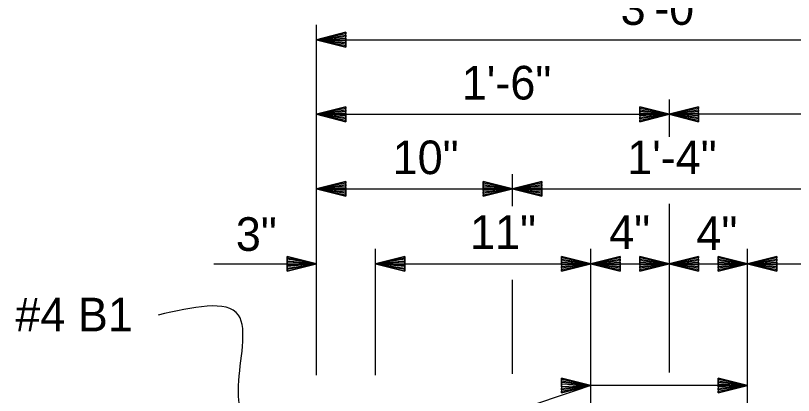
# Model space of a CAD drawing. Extents: x 0 to 37.7, y -2 to 25.1.
# Drawn here: x 12.789 to 16.098, y 5.385 to 7.001 of the extents above; entities that cross this region are included whole.
import ezdxf

# ---------------------------------------------------------------- set-up
doc = ezdxf.new("R2010")
doc.units = 0
for name, color, linetype in [('Dimension Lines', 7, 'Continuous'), ('Mis Center Lines', 7, 'Continuous'), ('Text', 7, 'Continuous')]:
    doc.layers.add(name, color=color, linetype=linetype)

msp = doc.modelspace()

# ---------------------------------------------------------------- linework, layer by layer
at = {"layer": 'Dimension Lines'}
for p, q in [((14.0691, 5.4717), (14.0691, 6.9606)), ((14.0691, 6.8981), (17.0691, 6.8981)), ((14.0691, 6.5807), (15.5691, 6.5807)), ((17.0691, 6.5807), (15.5691, 6.5807)), ((14.0691, 6.2633), (14.9021, 6.2633)), ((14.9021, 6.2633), (16.2354, 6.2633)), ((14.3191, 5.4717), (14.3191, 6.0086)), ((15.2358, 4.9491), (15.2358, 6.0086)), ((15.9023, 4.9491), (15.9023, 6.0086)), ((13.6316, 5.9456), (14.0691, 5.9456)), ((14.3191, 5.9456), (15.2358, 5.9456)), ((15.2358, 5.9456), (15.5691, 5.9456)), ((15.5691, 5.9456), (15.9023, 5.9456)), ((15.9023, 5.9456), (16.8191, 5.9456)), ((15.9023, 5.4282), (15.2358, 5.4282))]:
    msp.add_line(p, q, dxfattribs=at)
for points in [[(14.1941, 6.8981), (14.1941, 6.8919), (14.0691, 6.8981), (14.1941, 6.8856), (14.1941, 6.8794), (14.0691, 6.8981), (14.1941, 6.8731), (14.1941, 6.8669), (14.0691, 6.8981), (14.1941, 6.9294), (14.1941, 6.9231), (14.0691, 6.8981), (14.1941, 6.9169), (14.1941, 6.9106), (14.0691, 6.8981), (14.1941, 6.9044), (14.1941, 6.8669), (14.1941, 6.9294), (14.0691, 6.8981), (14.1941, 6.8669)], [(14.1941, 6.5807), (14.1941, 6.5745), (14.0691, 6.5807), (14.1941, 6.5682), (14.1941, 6.562), (14.0691, 6.5807), (14.1941, 6.5557), (14.1941, 6.5495), (14.0691, 6.5807), (14.1941, 6.612), (14.1941, 6.6057), (14.0691, 6.5807), (14.1941, 6.5995), (14.1941, 6.5932), (14.0691, 6.5807), (14.1941, 6.587), (14.1941, 6.5495), (14.1941, 6.612), (14.0691, 6.5807), (14.1941, 6.5495)], [(15.4441, 6.5807), (15.4441, 6.587), (15.5691, 6.5807), (15.4441, 6.5932), (15.4441, 6.5995), (15.5691, 6.5807), (15.4441, 6.6057), (15.4441, 6.612), (15.5691, 6.5807), (15.4441, 6.5495), (15.4441, 6.5557), (15.5691, 6.5807), (15.4441, 6.562), (15.4441, 6.5682), (15.5691, 6.5807), (15.4441, 6.5745), (15.4441, 6.612), (15.4441, 6.5495), (15.5691, 6.5807), (15.4441, 6.612)], [(15.6941, 6.5807), (15.6941, 6.5745), (15.5691, 6.5807), (15.6941, 6.5682), (15.6941, 6.562), (15.5691, 6.5807), (15.6941, 6.5557), (15.6941, 6.5495), (15.5691, 6.5807), (15.6941, 6.612), (15.6941, 6.6057), (15.5691, 6.5807), (15.6941, 6.5995), (15.6941, 6.5932), (15.5691, 6.5807), (15.6941, 6.587), (15.6941, 6.5495), (15.6941, 6.612), (15.5691, 6.5807), (15.6941, 6.5495)], [(14.1941, 6.2633), (14.1941, 6.2571), (14.0691, 6.2633), (14.1941, 6.2508), (14.1941, 6.2446), (14.0691, 6.2633), (14.1941, 6.2383), (14.1941, 6.2321), (14.0691, 6.2633), (14.1941, 6.2946), (14.1941, 6.2883), (14.0691, 6.2633), (14.1941, 6.2821), (14.1941, 6.2758), (14.0691, 6.2633), (14.1941, 6.2696), (14.1941, 6.2321), (14.1941, 6.2946), (14.0691, 6.2633), (14.1941, 6.2321)], [(14.7771, 6.2633), (14.7771, 6.2696), (14.9021, 6.2633), (14.7771, 6.2758), (14.7771, 6.2821), (14.9021, 6.2633), (14.7771, 6.2883), (14.7771, 6.2946), (14.9021, 6.2633), (14.7771, 6.2321), (14.7771, 6.2383), (14.9021, 6.2633), (14.7771, 6.2446), (14.7771, 6.2508), (14.9021, 6.2633), (14.7771, 6.2571), (14.7771, 6.2946), (14.7771, 6.2321), (14.9021, 6.2633), (14.7771, 6.2946)], [(15.0271, 6.2633), (15.0271, 6.2571), (14.9021, 6.2633), (15.0271, 6.2508), (15.0271, 6.2446), (14.9021, 6.2633), (15.0271, 6.2383), (15.0271, 6.2321), (14.9021, 6.2633), (15.0271, 6.2946), (15.0271, 6.2883), (14.9021, 6.2633), (15.0271, 6.2821), (15.0271, 6.2758), (14.9021, 6.2633), (15.0271, 6.2696), (15.0271, 6.2321), (15.0271, 6.2946), (14.9021, 6.2633), (15.0271, 6.2321)], [(13.9441, 5.9456), (13.9441, 5.9394), (14.0691, 5.9456), (13.9441, 5.9331), (13.9441, 5.9269), (14.0691, 5.9456), (13.9441, 5.9206), (13.9441, 5.9144), (14.0691, 5.9456), (13.9441, 5.9769), (13.9441, 5.9706), (14.0691, 5.9456), (13.9441, 5.9644), (13.9441, 5.9581), (14.0691, 5.9456), (13.9441, 5.9519), (13.9441, 5.9144), (13.9441, 5.9769), (14.0691, 5.9456), (13.9441, 5.9144)], [(14.4441, 5.9456), (14.4441, 5.9519), (14.3191, 5.9456), (14.4441, 5.9581), (14.4441, 5.9644), (14.3191, 5.9456), (14.4441, 5.9706), (14.4441, 5.9769), (14.3191, 5.9456), (14.4441, 5.9144), (14.4441, 5.9206), (14.3191, 5.9456), (14.4441, 5.9269), (14.4441, 5.9331), (14.3191, 5.9456), (14.4441, 5.9394), (14.4441, 5.9769), (14.4441, 5.9144), (14.3191, 5.9456), (14.4441, 5.9769)], [(15.1108, 5.9456), (15.1108, 5.9519), (15.2358, 5.9456), (15.1108, 5.9581), (15.1108, 5.9644), (15.2358, 5.9456), (15.1108, 5.9706), (15.1108, 5.9769), (15.2358, 5.9456), (15.1108, 5.9144), (15.1108, 5.9206), (15.2358, 5.9456), (15.1108, 5.9269), (15.1108, 5.9331), (15.2358, 5.9456), (15.1108, 5.9394), (15.1108, 5.9769), (15.1108, 5.9144), (15.2358, 5.9456), (15.1108, 5.9769)], [(15.3608, 5.9456), (15.3608, 5.9394), (15.2358, 5.9456), (15.3608, 5.9331), (15.3608, 5.9269), (15.2358, 5.9456), (15.3608, 5.9206), (15.3608, 5.9144), (15.2358, 5.9456), (15.3608, 5.9769), (15.3608, 5.9706), (15.2358, 5.9456), (15.3608, 5.9644), (15.3608, 5.9581), (15.2358, 5.9456), (15.3608, 5.9519), (15.3608, 5.9144), (15.3608, 5.9769), (15.2358, 5.9456), (15.3608, 5.9144)], [(15.4441, 5.9456), (15.4441, 5.9519), (15.5691, 5.9456), (15.4441, 5.9581), (15.4441, 5.9644), (15.5691, 5.9456), (15.4441, 5.9706), (15.4441, 5.9769), (15.5691, 5.9456), (15.4441, 5.9144), (15.4441, 5.9206), (15.5691, 5.9456), (15.4441, 5.9269), (15.4441, 5.9331), (15.5691, 5.9456), (15.4441, 5.9394), (15.4441, 5.9769), (15.4441, 5.9144), (15.5691, 5.9456), (15.4441, 5.9769)], [(15.6941, 5.9456), (15.6941, 5.9394), (15.5691, 5.9456), (15.6941, 5.9331), (15.6941, 5.9269), (15.5691, 5.9456), (15.6941, 5.9206), (15.6941, 5.9144), (15.5691, 5.9456), (15.6941, 5.9769), (15.6941, 5.9706), (15.5691, 5.9456), (15.6941, 5.9644), (15.6941, 5.9581), (15.5691, 5.9456), (15.6941, 5.9519), (15.6941, 5.9144), (15.6941, 5.9769), (15.5691, 5.9456), (15.6941, 5.9144)], [(15.7773, 5.9456), (15.7773, 5.9519), (15.9023, 5.9456), (15.7773, 5.9581), (15.7773, 5.9644), (15.9023, 5.9456), (15.7773, 5.9706), (15.7773, 5.9769), (15.9023, 5.9456), (15.7773, 5.9144), (15.7773, 5.9206), (15.9023, 5.9456), (15.7773, 5.9269), (15.7773, 5.9331), (15.9023, 5.9456), (15.7773, 5.9394), (15.7773, 5.9769), (15.7773, 5.9144), (15.9023, 5.9456), (15.7773, 5.9769)], [(16.0273, 5.9456), (16.0273, 5.9394), (15.9023, 5.9456), (16.0273, 5.9331), (16.0273, 5.9269), (15.9023, 5.9456), (16.0273, 5.9206), (16.0273, 5.9144), (15.9023, 5.9456), (16.0273, 5.9769), (16.0273, 5.9706), (15.9023, 5.9456), (16.0273, 5.9644), (16.0273, 5.9581), (15.9023, 5.9456), (16.0273, 5.9519), (16.0273, 5.9144), (16.0273, 5.9769), (15.9023, 5.9456), (16.0273, 5.9144)], [(15.1108, 5.4282), (15.1108, 5.4345), (15.2358, 5.4282), (15.1108, 5.4407), (15.1108, 5.447), (15.2358, 5.4282), (15.1108, 5.4532), (15.1108, 5.4595), (15.2358, 5.4282), (15.1108, 5.397), (15.1108, 5.4032), (15.2358, 5.4282), (15.1108, 5.4095), (15.1108, 5.4157), (15.2358, 5.4282), (15.1108, 5.422), (15.1108, 5.4595), (15.1108, 5.397), (15.2358, 5.4282), (15.1108, 5.4595)], [(15.7773, 5.4282), (15.7773, 5.4345), (15.9023, 5.4282), (15.7773, 5.4407), (15.7773, 5.447), (15.9023, 5.4282), (15.7773, 5.4532), (15.7773, 5.4595), (15.9023, 5.4282), (15.7773, 5.397), (15.7773, 5.4032), (15.9023, 5.4282), (15.7773, 5.4095), (15.7773, 5.4157), (15.9023, 5.4282), (15.7773, 5.422), (15.7773, 5.4595), (15.7773, 5.397), (15.9023, 5.4282), (15.7773, 5.4595)]]:
    msp.add_lwpolyline(points, dxfattribs=at)
msp.add_spline([(15.2358, 5.4282), (13.7368, 5.4282), (13.7368, 5.727), (13.3946, 5.727)], degree=3, dxfattribs=at)
at = {"layer": 'Mis Center Lines'}
for p, q in [((15.5691, 6.6437), (15.5691, 6.4857)), ((14.9021, 6.1899), (14.9021, 6.3258)), ((15.5691, 6.2008), (15.5691, 5.4826)), ((14.9021, 5.4771), (14.9021, 5.8766))]:
    msp.add_line(p, q, dxfattribs=at)

# ---------------------------------------------------------------- texts
at = {"layer": 'Text'}
for s, p in [('3\'-0"', (15.3624, 6.9611)), ('1\'-6"', (14.6867, 6.6437)), ('10"', (14.3928, 6.3263)), ('1\'-4"', (15.3904, 6.3263)), ('3"', (13.7257, 6.0001)), ('11"', (14.722, 6.0086)), ('4"', (15.3137, 6.0086)), ('4"', (15.685, 6.0033)), ('#4 B1', (12.7878, 5.6579))]:
    msp.add_text(s, height=0.14302, dxfattribs=at).set_placement(p)

doc.saveas('drawing.dxf')
